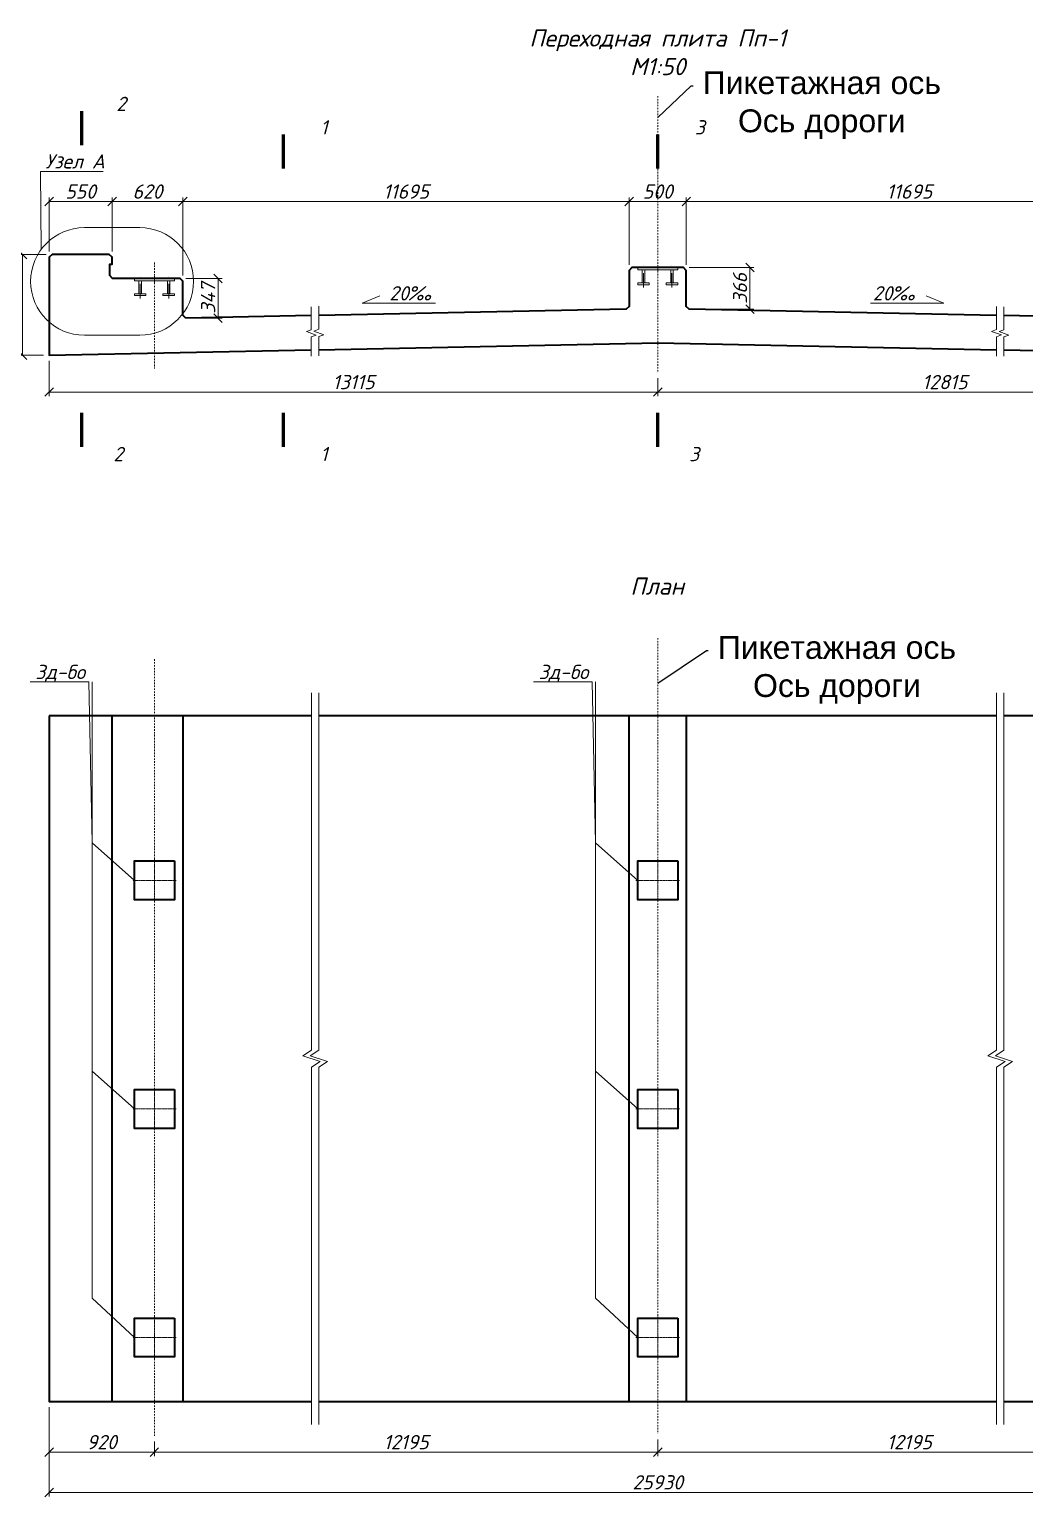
# Model space of a CAD drawing. Header units: millimetres. Extents: x -2273229 to 69798, y -750941 to 41219.
# Drawn here: x 31252 to 39958, y 16078 to 28916 of the extents above; entities that cross this region are included whole.
import ezdxf
from ezdxf import colors
from ezdxf.entities.mleader import LeaderData, LeaderLine
from ezdxf.enums import TextEntityAlignment as Align
from ezdxf.math import Vec2, Vec3

# ---------------------------------------------------------------- set-up
doc = ezdxf.new("R2010")
doc.units = ezdxf.units.MM
doc.set_wipeout_variables(frame=1)
doc.linetypes.add('DASHDOT', pattern=[25.4, 12.7, -6.35, 0, -6.35])
for name, color, linetype, lineweight in [('$Выноски', 5, 'Continuous', 13), ('$Оси', 1, 'DASHDOT', 13), ('$Размеры', 5, 'Continuous', 13), ('$Слои конструкции', 7, 'Continuous', 35), ('$Тонкие', 8, 'Continuous', 13)]:
    doc.layers.add(name, color=color, linetype=linetype, lineweight=lineweight)
doc.styles.add('@ТРАНСПРОЕКТ', font='isocpeur.ttf', dxfattribs={"oblique": 15})
doc.styles.get("Standard").update_dxf_attribs({"font": 'arial.ttf'})
doc.dimstyles.new('@TN  1-50', dxfattribs={"dimscale": 50, "dimtxt": 2.5, "dimasz": 1.5, "dimexe": 0.7, "dimexo": 1, "dimgap": 0.5, "dimtad": 1, "dimdec": 0, "dimzin": 0, "dimdsep": 46, "dimtxsty": '@ТРАНСПРОЕКТ', "dimblk": 'OBLIQUE', "dimcen": 0, "dimclrd": 5, "dimclre": 5, "dimclrt": 5, "dimaunit": 1, "dimadec": 3, "dimazin": 0, "dimtfac": 1, "dimtdec": 0, "dimtofl": 0, "dimtmove": 0, "dimatfit": 3, "dimfxl": 1, "dimtolj": 1, "dimtzin": 0, "dimlwd": 13, "dimlwe": 13, "dimarcsym": 0})

# ---------------------------------------------------------------- blocks, each defined once
blk = doc.blocks.new('_Oblique')
at = {"color": 0, "linetype": 'ByBlock', "lineweight": -2}
blk.add_line((-0.5, -0.5), (0.5, 0.5), dxfattribs=at)
blk = doc.blocks.new('*D102')
at = {"layer": '$Выноски', "color": 5, "linetype": 'Continuous', "lineweight": 13, "transparency": 16777216}
for p, q in [((31425, 16860), (31425, 16080)), ((41770, 16860), (41770, 16080)), ((31425, 16115), (41770, 16115))]:
    blk.add_line(p, q, dxfattribs=at)
at = {"layer": 'Defpoints', "color": 0, "transparency": 16777216}
for p in [(31425, 16910), (41770, 16910), (41770, 16115)]:
    blk.add_point(p, dxfattribs=at)
at = {"layer": '$Выноски', "color": 5, "lineweight": 13, "transparency": 16777216, "xscale": 75, "yscale": 75, "zscale": 75, "rotation": 180}
blk.add_blockref('_Oblique', (31425, 16115), dxfattribs=at)
at = {"layer": '$Выноски', "color": 5, "lineweight": 13, "transparency": 16777216, "xscale": 75, "yscale": 75, "zscale": 75}
blk.add_blockref('_Oblique', (41770, 16115), dxfattribs=at)
at = {"layer": '$Выноски', "color": 5, "transparency": 16777216, "insert": (36748, 16203), "char_height": 125, "attachment_point": 5, "style": '@ТРАНСПРОЕКТ'}
blk.add_mtext('\\A1;25930\\P', dxfattribs=at)
blk = doc.blocks.new('_NONE')
blk = doc.blocks.new('*D111')
at = {"layer": '$Размеры', "color": 5, "linetype": 'Continuous', "lineweight": 13, "transparency": 16777216}
for p, q in [((31425, 26972), (31425, 27445)), ((31425, 27410), (31975, 27410)), ((31975, 26972), (31975, 27445))]:
    blk.add_line(p, q, dxfattribs=at)
at = {"layer": 'Defpoints', "color": 0, "transparency": 16777216}
for p in [(31975, 27410), (31425, 26922), (31975, 26922)]:
    blk.add_point(p, dxfattribs=at)
at = {"layer": '$Размеры', "color": 5, "lineweight": 13, "transparency": 16777216, "xscale": 75, "yscale": 75, "zscale": 75, "rotation": 180}
blk.add_blockref('_Oblique', (31425, 27410), dxfattribs=at)
at = {"layer": '$Размеры', "color": 5, "lineweight": 13, "transparency": 16777216, "xscale": 75, "yscale": 75, "zscale": 75}
blk.add_blockref('_Oblique', (31975, 27410), dxfattribs=at)
at = {"layer": '$Размеры', "color": 5, "transparency": 16777216, "insert": (31700, 27497), "char_height": 125, "attachment_point": 5, "style": '@ТРАНСПРОЕКТ'}
blk.add_mtext('\\A1;550', dxfattribs=at)
blk = doc.blocks.new('*D112')
at = {"layer": '$Размеры', "color": 5, "linetype": 'Continuous', "lineweight": 13, "transparency": 16777216}
for p, q in [((31975, 26972), (31975, 27445)), ((31975, 27410), (32595, 27410)), ((32595, 26762), (32595, 27445))]:
    blk.add_line(p, q, dxfattribs=at)
at = {"layer": 'Defpoints', "color": 0, "transparency": 16777216}
for p in [(32595, 27410), (31975, 26922), (32595, 26712)]:
    blk.add_point(p, dxfattribs=at)
at = {"layer": '$Размеры', "color": 5, "lineweight": 13, "transparency": 16777216, "xscale": 75, "yscale": 75, "zscale": 75, "rotation": 180}
blk.add_blockref('_Oblique', (31975, 27410), dxfattribs=at)
at = {"layer": '$Размеры', "color": 5, "lineweight": 13, "transparency": 16777216, "xscale": 75, "yscale": 75, "zscale": 75}
blk.add_blockref('_Oblique', (32595, 27410), dxfattribs=at)
at = {"layer": '$Размеры', "color": 5, "transparency": 16777216, "insert": (32285, 27497), "char_height": 125, "attachment_point": 5, "style": '@ТРАНСПРОЕКТ'}
blk.add_mtext('\\A1;620', dxfattribs=at)
blk = doc.blocks.new('*D113')
at = {"layer": '$Размеры', "color": 5, "linetype": 'Continuous', "lineweight": 13, "transparency": 16777216}
for p, q in [((32595, 26762), (32595, 27445)), ((32595, 27410), (36498, 27410)), ((36498, 26857), (36498, 27445))]:
    blk.add_line(p, q, dxfattribs=at)
at = {"layer": 'Defpoints', "color": 0, "transparency": 16777216}
for p in [(36498, 27410), (32595, 26712), (36498, 26807)]:
    blk.add_point(p, dxfattribs=at)
at = {"layer": '$Размеры', "color": 5, "lineweight": 13, "transparency": 16777216, "xscale": 75, "yscale": 75, "zscale": 75, "rotation": 180}
blk.add_blockref('_Oblique', (32595, 27410), dxfattribs=at)
at = {"layer": '$Размеры', "color": 5, "lineweight": 13, "transparency": 16777216, "xscale": 75, "yscale": 75, "zscale": 75}
blk.add_blockref('_Oblique', (36498, 27410), dxfattribs=at)
at = {"layer": '$Размеры', "color": 5, "transparency": 16777216, "insert": (34547, 27497), "char_height": 125, "attachment_point": 5, "style": '@ТРАНСПРОЕКТ'}
blk.add_mtext('\\A1;11695', dxfattribs=at)
blk = doc.blocks.new('*D114')
at = {"layer": '$Размеры', "color": 5, "linetype": 'Continuous', "lineweight": 13, "transparency": 16777216}
for p, q in [((36498, 26857), (36498, 27445)), ((36498, 27410), (36998, 27410)), ((36998, 26857), (36998, 27445))]:
    blk.add_line(p, q, dxfattribs=at)
at = {"layer": 'Defpoints', "color": 0, "transparency": 16777216}
for p in [(36998, 27410), (36498, 26807), (36998, 26807)]:
    blk.add_point(p, dxfattribs=at)
at = {"layer": '$Размеры', "color": 5, "lineweight": 13, "transparency": 16777216, "xscale": 75, "yscale": 75, "zscale": 75, "rotation": 180}
blk.add_blockref('_Oblique', (36498, 27410), dxfattribs=at)
at = {"layer": '$Размеры', "color": 5, "lineweight": 13, "transparency": 16777216, "xscale": 75, "yscale": 75, "zscale": 75}
blk.add_blockref('_Oblique', (36998, 27410), dxfattribs=at)
at = {"layer": '$Размеры', "color": 5, "transparency": 16777216, "insert": (36748, 27497), "char_height": 125, "attachment_point": 5, "style": '@ТРАНСПРОЕКТ'}
blk.add_mtext('\\A1;500', dxfattribs=at)
blk = doc.blocks.new('*D115')
at = {"layer": '$Размеры', "color": 5, "linetype": 'Continuous', "lineweight": 13, "transparency": 16777216}
for p, q in [((36998, 26882), (36998, 27445)), ((36998, 27410), (40900, 27410)), ((40900, 26762), (40900, 27445))]:
    blk.add_line(p, q, dxfattribs=at)
at = {"layer": 'Defpoints', "color": 0, "transparency": 16777216}
for p in [(40900, 27410), (36998, 26832), (40900, 26712)]:
    blk.add_point(p, dxfattribs=at)
at = {"layer": '$Размеры', "color": 5, "lineweight": 13, "transparency": 16777216, "xscale": 75, "yscale": 75, "zscale": 75, "rotation": 180}
blk.add_blockref('_Oblique', (36998, 27410), dxfattribs=at)
at = {"layer": '$Размеры', "color": 5, "lineweight": 13, "transparency": 16777216, "xscale": 75, "yscale": 75, "zscale": 75}
blk.add_blockref('_Oblique', (40900, 27410), dxfattribs=at)
at = {"layer": '$Размеры', "color": 5, "transparency": 16777216, "insert": (38949, 27497), "char_height": 125, "attachment_point": 5, "style": '@ТРАНСПРОЕКТ'}
blk.add_mtext('\\A1;11695', dxfattribs=at)
blk = doc.blocks.new('*D118')
at = {"layer": '$Размеры', "color": 5, "linetype": 'Continuous', "lineweight": 13, "transparency": 16777216}
for p, q in [((31425, 26016), (31425, 25708)), ((36748, 25865), (36748, 25708)), ((31425, 25743), (36748, 25743))]:
    blk.add_line(p, q, dxfattribs=at)
at = {"layer": 'Defpoints', "color": 0, "transparency": 16777216}
for p in [(31425, 26066), (36748, 25915), (36748, 25743)]:
    blk.add_point(p, dxfattribs=at)
at = {"layer": '$Размеры', "color": 5, "lineweight": 13, "transparency": 16777216, "xscale": 75, "yscale": 75, "zscale": 75, "rotation": 180}
blk.add_blockref('_Oblique', (31425, 25743), dxfattribs=at)
at = {"layer": '$Размеры', "color": 5, "lineweight": 13, "transparency": 16777216, "xscale": 75, "yscale": 75, "zscale": 75}
blk.add_blockref('_Oblique', (36748, 25743), dxfattribs=at)
at = {"layer": '$Размеры', "color": 5, "transparency": 16777216, "insert": (34087, 25830), "char_height": 125, "attachment_point": 5, "style": '@ТРАНСПРОЕКТ'}
blk.add_mtext('\\A1;13115', dxfattribs=at)
blk = doc.blocks.new('*D119')
at = {"layer": '$Размеры', "color": 5, "linetype": 'Continuous', "lineweight": 13, "transparency": 16777216}
for p, q in [((41770, 26022), (41770, 25708)), ((36748, 25865), (36748, 25708)), ((41770, 25743), (36748, 25743))]:
    blk.add_line(p, q, dxfattribs=at)
at = {"layer": 'Defpoints', "color": 0, "transparency": 16777216}
for p in [(41770, 26072), (36748, 25915), (36748, 25743)]:
    blk.add_point(p, dxfattribs=at)
at = {"layer": '$Размеры', "color": 5, "lineweight": 13, "transparency": 16777216, "xscale": 75, "yscale": 75, "zscale": 75, "rotation": 180}
blk.add_blockref('_Oblique', (36748, 25743), dxfattribs=at)
at = {"layer": '$Размеры', "color": 5, "lineweight": 13, "transparency": 16777216, "xscale": 75, "yscale": 75, "zscale": 75}
blk.add_blockref('_Oblique', (41770, 25743), dxfattribs=at)
at = {"layer": '$Размеры', "color": 5, "transparency": 16777216, "insert": (39259, 25830), "char_height": 125, "attachment_point": 5, "style": '@ТРАНСПРОЕКТ'}
blk.add_mtext('\\A1;12815', dxfattribs=at)
blk = doc.blocks.new('*D120')
at = {"layer": '$Размеры', "color": 5, "linetype": 'Continuous', "lineweight": 13, "transparency": 16777216}
for p, q in [((32620, 26737), (32937, 26737)), ((32902, 26390), (32902, 26737)), ((32670, 26390), (32937, 26390))]:
    blk.add_line(p, q, dxfattribs=at)
at = {"layer": 'Defpoints', "color": 0, "transparency": 16777216}
for p in [(32570, 26737), (32902, 26737), (32620, 26390)]:
    blk.add_point(p, dxfattribs=at)
at = {"layer": '$Размеры', "color": 5, "lineweight": 13, "transparency": 16777216, "xscale": 75, "yscale": 75, "zscale": 75}
for p, rotation in [((32902, 26737), 90), ((32902, 26390), 270)]:
    blk.add_blockref('_Oblique', p, dxfattribs=dict(at, rotation=rotation))
at = {"layer": '$Размеры', "color": 5, "transparency": 16777216, "insert": (32815, 26563), "char_height": 125, "attachment_point": 5, "rotation": 90, "style": '@ТРАНСПРОЕКТ'}
blk.add_mtext('\\A1;347', dxfattribs=at)
blk = doc.blocks.new('*D121')
at = {"layer": '$Размеры', "color": 5, "linetype": 'Continuous', "lineweight": 13, "transparency": 16777216}
for p, q in [((37023, 26832), (37590, 26832)), ((37555, 26467), (37555, 26832)), ((37073, 26467), (37590, 26467))]:
    blk.add_line(p, q, dxfattribs=at)
at = {"layer": 'Defpoints', "color": 0, "transparency": 16777216}
for p in [(36973, 26832), (37555, 26832), (37023, 26467)]:
    blk.add_point(p, dxfattribs=at)
at = {"layer": '$Размеры', "color": 5, "lineweight": 13, "transparency": 16777216, "xscale": 75, "yscale": 75, "zscale": 75}
for p, rotation in [((37555, 26832), 90), ((37555, 26467), 270)]:
    blk.add_blockref('_Oblique', p, dxfattribs=dict(at, rotation=rotation))
at = {"layer": '$Размеры', "color": 5, "transparency": 16777216, "insert": (37468, 26649), "char_height": 125, "attachment_point": 5, "rotation": 90, "style": '@ТРАНСПРОЕКТ'}
blk.add_mtext('\\A1;366', dxfattribs=at)
blk = doc.blocks.new('*D136')
at = {"layer": '$Размеры', "color": 5, "linetype": 'Continuous', "lineweight": 13, "transparency": 16777216}
for p, q in [((31400, 26947), (31157, 26947)), ((31192, 26066), (31192, 26947)), ((31375, 26066), (31157, 26066))]:
    blk.add_line(p, q, dxfattribs=at)
at = {"layer": 'Defpoints', "color": 0, "transparency": 16777216}
for p in [(31192, 26947), (31450, 26947), (31425, 26066)]:
    blk.add_point(p, dxfattribs=at)
at = {"layer": '$Размеры', "color": 5, "lineweight": 13, "transparency": 16777216, "xscale": 75, "yscale": 75, "zscale": 75}
for p, rotation in [((31192, 26947), 90), ((31192, 26066), 270)]:
    blk.add_blockref('_Oblique', p, dxfattribs=dict(at, rotation=rotation))
at = {"layer": '$Размеры', "color": 5, "transparency": 16777216, "insert": (31104, 26506), "char_height": 125, "attachment_point": 5, "rotation": 90, "style": '@ТРАНСПРОЕКТ'}
blk.add_mtext('\\A1;881', dxfattribs=at)
blk = doc.blocks.new('*D137')
at = {"layer": '$Выноски', "color": 5, "linetype": 'Continuous', "lineweight": 13, "transparency": 16777216}
for p, q in [((31425, 16860), (31425, 16432)), ((31425, 16467), (32345, 16467)), ((32345, 16559), (32345, 16432))]:
    blk.add_line(p, q, dxfattribs=at)
at = {"layer": 'Defpoints', "color": 0, "transparency": 16777216}
for p in [(31425, 16910), (32345, 16609), (32345, 16467)]:
    blk.add_point(p, dxfattribs=at)
at = {"layer": '$Выноски', "color": 5, "lineweight": 13, "transparency": 16777216, "xscale": 75, "yscale": 75, "zscale": 75, "rotation": 180}
blk.add_blockref('_Oblique', (31425, 16467), dxfattribs=at)
at = {"layer": '$Выноски', "color": 5, "lineweight": 13, "transparency": 16777216, "xscale": 75, "yscale": 75, "zscale": 75}
blk.add_blockref('_Oblique', (32345, 16467), dxfattribs=at)
at = {"layer": '$Выноски', "color": 5, "transparency": 16777216, "insert": (31885, 16555), "char_height": 125, "attachment_point": 5, "style": '@ТРАНСПРОЕКТ'}
blk.add_mtext('\\A1;920', dxfattribs=at)
blk = doc.blocks.new('*D138')
at = {"layer": '$Выноски', "color": 5, "linetype": 'Continuous', "lineweight": 13, "transparency": 16777216}
for p, q in [((36748, 16578), (36748, 16432)), ((32345, 16559), (32345, 16432)), ((32345, 16467), (36748, 16467))]:
    blk.add_line(p, q, dxfattribs=at)
at = {"layer": 'Defpoints', "color": 0, "transparency": 16777216}
for p in [(32345, 16609), (36748, 16628), (36748, 16467)]:
    blk.add_point(p, dxfattribs=at)
at = {"layer": '$Выноски', "color": 5, "lineweight": 13, "transparency": 16777216, "xscale": 75, "yscale": 75, "zscale": 75, "rotation": 180}
blk.add_blockref('_Oblique', (32345, 16467), dxfattribs=at)
at = {"layer": '$Выноски', "color": 5, "lineweight": 13, "transparency": 16777216, "xscale": 75, "yscale": 75, "zscale": 75}
blk.add_blockref('_Oblique', (36748, 16467), dxfattribs=at)
at = {"layer": '$Выноски', "color": 5, "transparency": 16777216, "insert": (34547, 16555), "char_height": 125, "attachment_point": 5, "style": '@ТРАНСПРОЕКТ'}
blk.add_mtext('\\A1;12195', dxfattribs=at)
blk = doc.blocks.new('*D140')
at = {"layer": '$Выноски', "color": 5, "linetype": 'Continuous', "lineweight": 13, "transparency": 16777216}
for p, q in [((36748, 16578), (36748, 16432)), ((41150, 16467), (36748, 16467)), ((41150, 16559), (41150, 16432))]:
    blk.add_line(p, q, dxfattribs=at)
at = {"layer": 'Defpoints', "color": 0, "transparency": 16777216}
for p in [(36748, 16628), (41150, 16609), (36748, 16467)]:
    blk.add_point(p, dxfattribs=at)
at = {"layer": '$Выноски', "color": 5, "lineweight": 13, "transparency": 16777216, "xscale": 75, "yscale": 75, "zscale": 75, "rotation": 180}
blk.add_blockref('_Oblique', (36748, 16467), dxfattribs=at)
at = {"layer": '$Выноски', "color": 5, "lineweight": 13, "transparency": 16777216, "xscale": 75, "yscale": 75, "zscale": 75}
blk.add_blockref('_Oblique', (41150, 16467), dxfattribs=at)
at = {"layer": '$Выноски', "color": 5, "transparency": 16777216, "insert": (38949, 16555), "char_height": 125, "attachment_point": 5, "style": '@ТРАНСПРОЕКТ'}
blk.add_mtext('\\A1;12195', dxfattribs=at)
blk = doc.blocks.new('A$C57DF1AEC')
blk.add_wipeout([(-175, 170), (175, 170), (175, -170), (-175, -170)]).dxf.layer = '$Тонкие'
at = {"layer": '$Оси', "ltscale": 0.2}
for points in [[(0, -185), (0, 185)], [(-190, 0), (190, 0)]]:
    blk.add_lwpolyline(points, dxfattribs=at)
at = {"layer": '$Слои конструкции'}
blk.add_lwpolyline([(175, 170), (175, -170), (-175, -170), (-175, 170)], close=True, dxfattribs=at)
blk = doc.blocks.new('ыанртокефтымявпа')
at = {"layer": '$Оси', "ltscale": 10}
for points in [[(-125, -175), (-125, 25)], [(0, 20), (0, -40)], [(125, -175), (125, 25)]]:
    blk.add_lwpolyline(points, dxfattribs=at)
at = {"layer": '$Тонкие', "ltscale": 0.25}
for points in [[(-175, 0), (175, 0), (175, -20), (-175, -20)], [(-136, -134), (-136, -20), (-114, -20), (-114, -134)], [(136, -134), (136, -20), (114, -20), (114, -134)], [(-175, -134), (-75, -134), (-75, -150), (-175, -150)], [(75, -134), (175, -134), (175, -150), (75, -150)]]:
    blk.add_lwpolyline(points, close=True, dxfattribs=at)

msp = doc.modelspace()

# ---------------------------------------------------------------- linework, layer by layer
at = {"layer": '$Выноски'}
for points in [[(31709.9, 27901.5, 30, 30, 0), (31709.9, 28201.5, 30, 30, 0), (31709.9, 28101.5, 0, 40, 0), (31909.9, 28101.5, 0, 0, 0), (32159.9, 28101.5, 0, 0, 0)], [(33472.4, 27696.4, 30, 30, 0), (33472.4, 27996.4, 30, 30, 0), (33472.4, 27896.4, 0, 40, 0), (33672.4, 27896.4, 0, 0, 0), (33922.4, 27896.4, 0, 0, 0)], [(36747.9, 27696.4, 30, 30, 0), (36747.9, 27996.4, 30, 30, 0), (36747.9, 27896.4, 0, 40, 0), (36947.9, 27896.4, 0, 0, 0), (37197.9, 27896.4, 0, 0, 0)], [(31709.9, 25562.5, 30, 30, 0), (31709.9, 25262.5, 30, 30, 0), (31709.9, 25362.5, 0, 40, 0), (31909.9, 25362.5, 0, 0, 0), (32159.9, 25362.5, 0, 0, 0)], [(33472.4, 25562.5, 30, 30, 0), (33472.4, 25262.5, 30, 30, 0), (33472.4, 25362.5, 0, 40, 0), (33672.4, 25362.5, 0, 0, 0), (33922.4, 25362.5, 0, 0, 0)], [(36747.9, 25562.5, 30, 30, 0), (36747.9, 25262.5, 30, 30, 0), (36747.9, 25362.5, 0, 40, 0), (36947.9, 25362.5, 0, 0, 0), (37197.9, 25362.5, 0, 0, 0)]]:
    msp.add_lwpolyline(points, format="xyseb", dxfattribs=at)
at = {"layer": '$Оси'}
for p, q in [((36747.9, 28331.9), (36747.9, 25914.8)), ((32345.4, 26876.4), (32345.4, 25948.3))]:
    msp.add_line(p, q, dxfattribs=at)
for points in [[(36747.9, 23589.5), (36747.9, 16627.6)], [(32345.4, 16608.7), (32345.4, 23409.8)]]:
    msp.add_lwpolyline(points, dxfattribs=at)
at = {"layer": '$Размеры', "ltscale": 50}
msp.add_lwpolyline([(32217.2, 26239.8), (31733.5, 26239.8, -1), (31733.5, 27181.6), (32217.2, 27181.6, -1)], format="xyb", close=True, dxfattribs=at)
at = {"layer": '$Слои конструкции'}
for points in [[(32619.9, 26389.6), (32595.4, 26414.1), (32595.4, 26711.9), (32570.4, 26736.9), (31980.4, 26736.9), (31955.4, 26761.9), (31955.4, 26862), (31975.4, 26862), (31975.4, 26921.8), (31950.4, 26946.8), (31450.4, 26946.8), (31425.4, 26921.8), (31425.4, 26065.7), (33717.9, 26111.5)], [(39776.2, 26111.5), (41770.3, 26071.7), (41770.3, 26921.1), (41745.3, 26946.8), (41545.3, 26946.8), (41520.3, 26921.8), (41520.3, 26862), (41540.3, 26862), (41540.3, 26761.9), (41515.3, 26736.9), (40925.3, 26736.9), (40900.3, 26711.9), (40900.3, 26414.6), (40875.3, 26389.6), (39776.2, 26411.6)], [(39711.4, 26412.9), (37022.9, 26466.7), (36997.9, 26491.7), (36997.9, 26807.2), (36972.9, 26832.2), (36522.9, 26832.2), (36497.9, 26807.2), (36497.9, 26491.7), (36472.9, 26466.7), (33784.3, 26412.9)], [(33717.9, 26411.6), (32619.9, 26389.6)], [(33784.3, 26112.8), (36747.9, 26172.1), (39711.4, 26112.8)], [(31425.4, 22909.8), (31425.4, 16909.8), (33719.5, 16909.8)], [(33719.5, 22909.8), (31425.4, 22909.8)], [(31975.4, 16909.8), (31975.4, 22909.8)], [(32595.4, 22909.8), (32595.4, 16909.8)], [(39711.4, 22909.8), (33784.3, 22909.8)], [(36497.9, 16909.8), (36497.9, 22909.8)], [(36997.9, 22909.8), (36997.9, 16909.8)], [(39776.2, 16909.8), (41770.3, 16909.8), (41770.3, 22909.8), (39776.2, 22909.8)], [(33784.3, 16909.8), (39711.4, 16909.8)]]:
    msp.add_lwpolyline(points, dxfattribs=at)
at = {"layer": '$Тонкие', "linetype": 'Continuous'}
for points in [[(33717.9, 26489.2), (33717.9, 26287.5), (33675, 26271.9), (33760.9, 26240.7), (33717.9, 26225), (33717.9, 26055.6)], [(33717.9, 26489.2), (33717.9, 26287.5), (33675, 26271.9), (33760.9, 26240.6), (33717.9, 26225), (33717.9, 26055.6)], [(33784.3, 26493.2), (33784.3, 26291.5), (33741.4, 26275.9), (33827.3, 26244.7), (33784.3, 26229), (33784.3, 26059.6)], [(39711.4, 26490.7), (39711.4, 26289.1), (39668.4, 26273.4), (39754.3, 26242.2), (39711.4, 26226.6), (39711.4, 26057.1)], [(39776.2, 26489.2), (39776.2, 26287.5), (39733.3, 26271.9), (39819.2, 26240.6), (39776.2, 26225), (39776.2, 26055.6)]]:
    msp.add_lwpolyline(points, dxfattribs=at)
at = {"layer": '$Тонкие'}
for points in [[(33719.5, 16709.8), (33719.5, 19834.8), (33794.5, 19884.8), (33644.5, 19934.8), (33719.5, 19984.8), (33719.5, 23109.8)], [(33784.3, 16709.8), (33784.3, 19834.8), (33859.3, 19884.8), (33709.3, 19934.8), (33784.3, 19984.8), (33784.3, 23109.8)], [(39711.4, 16709.8), (39711.4, 19834.8), (39786.4, 19884.8), (39636.4, 19934.8), (39711.4, 19984.8), (39711.4, 23109.8)], [(39776.2, 16709.8), (39776.2, 19834.8), (39851.2, 19884.8), (39701.2, 19934.8), (39776.2, 19984.8), (39776.2, 23109.8)]]:
    msp.add_lwpolyline(points, dxfattribs=at)

# ---------------------------------------------------------------- block references
for p in [(36747.9, 26832.2), (32345.4, 26736.9)]:
    msp.add_blockref('ыанртокефтымявпа', p)

# ---------------------------------------------------------------- texts
at = {"layer": '$Выноски', "style": '@ТРАНСПРОЕКТ', "oblique": 15}
for s, p in [('2', (32097.4, 28201.5)), ('1', (33859.9, 27996.4)), ('3', (37160.4, 27996.4))]:
    msp.add_text(s, height=125, dxfattribs=at).set_placement(p, align=Align.RIGHT)
for s, p in [('2', (32072.4, 25262.5)), ('1', (33859.9, 25262.5)), ('3', (37110.4, 25262.5))]:
    msp.add_text(s, height=125, dxfattribs=at).set_placement(p, align=Align.TOP_RIGHT)
at = {"layer": '$Выноски', "char_height": 150, "attachment_point": 5, "style": '@ТРАНСПРОЕКТ'}
for s, insert in [('Переходная плита Пп-1\\PМ1:50', (36747.9, 28715.2)), ('План', (36742.7, 24044.2))]:
    msp.add_mtext_dynamic_manual_height_columns(s, width=3776.125, gutter_width=12.5, heights=[0], dxfattribs=dict(at, insert=insert))

# ---------------------------------------------------------------- dimensions: what is measured, and where the dimension line sits
at = {"layer": '$Выноски'}
dim = msp.add_linear_dim(base=(41770.3, 16115.3), p1=(31425.4, 16909.8), p2=(41770.3, 16909.8), text='25930\\P', dimstyle='@TN  1-50', dxfattribs=at)
dim.commit()
dim.dimension.update_dxf_attribs({"geometry": '*D102', "text_midpoint": (36747.9, 16115.3), "dimtype": 160})
dim = msp.add_linear_dim(base=(32345.4, 16467.1), p1=(31425.4, 16909.8), p2=(32345.4, 16608.7), dimstyle='@TN  1-50', dxfattribs=at)
dim.commit()
dim.dimension.update_dxf_attribs({"geometry": '*D137', "text_midpoint": (31885.4, 16554.6)})
for p1, picture, middle in [((32345.4, 16608.7), '*D138', (34546.6, 16554.6)), ((41150.3, 16608.7), '*D140', (38949.1, 16554.6))]:
    dim = msp.add_linear_dim(base=(36747.9, 16467.1), p1=p1, p2=(36747.9, 16627.6), text='12195', dimstyle='@TN  1-50', dxfattribs=at)
    dim.commit()
    dim.dimension.update_dxf_attribs({"geometry": picture, "text_midpoint": middle})
at = {"layer": '$Размеры'}
for base, p1, p2, picture, middle in [((31975.4, 27409.9), (31425.4, 26921.8), (31975.4, 26921.8), '*D111', (31700.4, 27497.4)), ((32595.4, 27409.9), (31975.4, 26921.8), (32595.4, 26711.9), '*D112', (32285.4, 27497.4)), ((36997.9, 27409.9), (36497.9, 26807.2), (36997.9, 26807.2), '*D114', (36747.9, 27497.4))]:
    dim = msp.add_linear_dim(base=base, p1=p1, p2=p2, dimstyle='@TN  1-50', dxfattribs=at)
    dim.commit()
    dim.dimension.update_dxf_attribs({"geometry": picture, "text_midpoint": middle})
for base, p1, p2, text, picture, middle in [((36497.9, 27409.9), (32595.4, 26711.9), (36497.9, 26807.2), '11695', '*D113', (34546.6, 27409.9)), ((40900.3, 27409.9), (36997.9, 26832.2), (40900.3, 26711.9), '11695', '*D115', (38949.1, 27409.9)), ((36747.9, 25742.5), (31425.4, 26065.7), (36747.9, 25914.8), '13115', '*D118', (34086.6, 25742.5)), ((36747.9, 25742.5), (41770.3, 26071.7), (36747.9, 25914.8), '12815', '*D119', (39259.1, 25742.5))]:
    dim = msp.add_linear_dim(base=base, p1=p1, p2=p2, text=text, dimstyle='@TN  1-50', dxfattribs=at)
    dim.commit()
    dim.dimension.update_dxf_attribs({"geometry": picture, "text_midpoint": middle, "dimtype": 160})
for base, p1, p2, picture, middle in [((31191.9, 26946.8), (31425.4, 26065.7), (31450.4, 26946.8), '*D136', (31104.4, 26506.2)), ((37555.4974, 26832.2494), (37022.8515, 26466.6774), (36972.8515, 26832.2494), '*D121', (37467.9974, 26649.4634)), ((32902.3, 26736.9), (32619.9, 26389.6), (32570.4, 26736.9), '*D120', (32814.8, 26563.3))]:
    dim = msp.add_linear_dim(base=base, p1=p1, p2=p2, angle=90, dimstyle='@TN  1-50', dxfattribs=at)
    dim.commit()
    dim.dimension.update_dxf_attribs({"geometry": picture, "text_midpoint": middle})

# ---------------------------------------------------------------- leaders
at = {"layer": '$Выноски'}
ml = msp.add_multileader_mtext('Standard', dxfattribs=at)
ml.set_content('Пикетажная ось\\PОсь дороги', color=256)
ml.set_leader_properties(linetype='ByLayer')
ml.set_arrow_properties(name='NONE')
ml.build(insert=Vec2(0, 0))
ml.multileader.update_dxf_attribs({"dogleg_length": 0.293, "arrow_head_size": 100, "scale": 50})
ctx = ml.context
ctx.base_point, ctx.scale, ctx.char_height, ctx.arrow_head_size, ctx.landing_gap_size, ctx.plane_origin = Vec3(37056.6, 28421.7), 50, 200, 100, 100, Vec3(36747.9, 27441.6)
ctx.text_align_type = 1
notes = []
notes.append((ctx, [(0, (1, 1, 0), (37042, 28421.7), (1, 0), 14.7, [(0, [(36747.9, 28144.1)], 0, [])])]))
ctx.mtext.insert, ctx.mtext.rotation, ctx.mtext.alignment, ctx.mtext.flow_direction = Vec3(38183.4, 28549.5), 6.2831853, 2, 5
ml = msp.add_multileader_mtext('Standard', dxfattribs=at)
ml.set_content('Узел А', color=256, style='@ТРАНСПРОЕКТ')
ml.set_leader_properties(color=256, linetype='ByLayer', lineweight=13)
ml.set_arrow_properties(name='NONE')
ml.build(insert=Vec2(0, 0))
ml.multileader.update_dxf_attribs({"text_left_attachment_type": 6, "text_right_attachment_type": 6, "dogleg_length": 0.293, "arrow_head_size": 100, "scale": 50})
ctx = ml.context
ctx.base_point, ctx.scale, ctx.char_height, ctx.arrow_head_size, ctx.landing_gap_size, ctx.plane_origin = Vec3(31363, 27673.4), 50, 125, 100, 6.25, Vec3(31348.2, 26294.4)
ctx.left_attachment, ctx.right_attachment, ctx.text_align_type = 6, 6, 1
notes.append((ctx, [(0, (1, 1, 0), (31348.3, 27673.4), (1, 0), 14.7, [(0, [(31354.5, 26990.3)], 0, [])])]))
ctx.mtext.insert, ctx.mtext.rotation, ctx.mtext.alignment, ctx.mtext.flow_direction = Vec3(31651.6, 27823.4), 6.2831853, 2, 5
ml = msp.add_multileader_mtext('Standard', dxfattribs=at)
ml.set_content('20‰', color=256, style='@ТРАНСПРОЕКТ')
ml.set_leader_properties(color=256, linetype='ByLayer', lineweight=13)
ml.set_arrow_properties(name='NONE')
ml.build(insert=Vec2(0, 0))
ml.multileader.update_dxf_attribs({"text_left_attachment_type": 6, "text_right_attachment_type": 6, "dogleg_length": 1.31, "arrow_head_size": 50, "scale": 50})
ctx = ml.context
ctx.base_point, ctx.scale, ctx.char_height, ctx.arrow_head_size, ctx.landing_gap_size, ctx.plane_origin = Vec3(34435.7, 26519.3), 50, 125, 50, 6.25, Vec3(37493.6, 25870.2)
ctx.left_attachment, ctx.right_attachment, ctx.text_align_type = 6, 6, 1
notes.append((ctx, [(0, (1, 1, 0), (34163.1, 26519.3), (1, 0), 272.7, [(0, [(34318, 26583.9)], 0, [])])]))
ctx.mtext.insert, ctx.mtext.alignment, ctx.mtext.flow_direction = Vec3(34592, 26669.3), 2, 5
ml = msp.add_multileader_mtext('Standard', dxfattribs=at)
ml.set_content('20‰', color=256, style='@ТРАНСПРОЕКТ')
ml.set_leader_properties(color=256, linetype='ByLayer', lineweight=13)
ml.set_arrow_properties(name='NONE')
ml.build(insert=Vec2(0, 0))
ml.multileader.update_dxf_attribs({"text_left_attachment_type": 6, "text_right_attachment_type": 6, "dogleg_length": 1.31, "arrow_head_size": 50, "scale": 50})
ctx = ml.context
ctx.base_point, ctx.scale, ctx.char_height, ctx.arrow_head_size, ctx.landing_gap_size, ctx.plane_origin = Vec3(38645, 26519.3), 50, 125, 50, 6.25, Vec3(35920.6, 25870.2)
ctx.left_attachment, ctx.right_attachment, ctx.text_align_type = 6, 6, 1
notes.append((ctx, [(0, (1, 1, 0), (39251.1, 26519.3), (-1, 0), 272.7, [(0, [(39096.2, 26583.9)], 0, [])])]))
ctx.mtext.insert, ctx.mtext.alignment, ctx.mtext.flow_direction = Vec3(38822.2, 26669.3), 2, 5
ml = msp.add_multileader_mtext('Standard', dxfattribs=at)
ml.set_content('Пикетажная ось\\PОсь дороги', color=256)
ml.set_leader_properties(linetype='ByLayer')
ml.set_arrow_properties(name='NONE')
ml.build(insert=Vec2(0, 0))
ml.multileader.update_dxf_attribs({"dogleg_length": 0.293, "arrow_head_size": 100, "scale": 50})
ctx = ml.context
ctx.base_point, ctx.scale, ctx.char_height, ctx.arrow_head_size, ctx.landing_gap_size, ctx.plane_origin = Vec3(37188.9, 23480.5), 50, 200, 100, 100, Vec3(36747.9, 22493.9)
ctx.text_align_type = 1
notes.append((ctx, [(0, (1, 1, 0), (37174.3, 23480.5), (1, 0), 14.7, [(0, [(36747.9, 23196.4)], 0, [])])]))
ctx.mtext.insert, ctx.mtext.rotation, ctx.mtext.alignment, ctx.mtext.flow_direction = Vec3(38315.7, 23608.2), 6.2831853, 2, 5
ml = msp.add_multileader_mtext('Standard', dxfattribs=at)
ml.set_content('Зд-бо', color=256, style='@ТРАНСПРОЕКТ')
ml.set_leader_properties(color=256, linetype='ByLayer', lineweight=13)
ml.set_arrow_properties(name='NONE')
ml.build(insert=Vec2(0, 0))
ml.multileader.update_dxf_attribs({"text_left_attachment_type": 6, "text_right_attachment_type": 6, "dogleg_length": 3.51, "arrow_head_size": 100, "scale": 50})
ctx = ml.context
ctx.base_point, ctx.scale, ctx.char_height, ctx.arrow_head_size, ctx.landing_gap_size, ctx.plane_origin = Vec3(31241.5, 23206.2), 50, 125, 100, 6.25, Vec3(26053.3, 19280.2)
ctx.left_attachment, ctx.right_attachment, ctx.text_align_type = 6, 6, 1
notes.append((ctx, [(1, (1, 1, 0), (31773.3, 23206.2), (-1, 0), 30.3, [(0, [(31802.2, 21799.5)], 0, []), (1, [(31802.2, 21799.5)], 0, [])])]))
ctx.mtext.insert, ctx.mtext.alignment, ctx.mtext.flow_direction = Vec3(31521.2, 23356.2), 2, 5
ml = msp.add_multileader_mtext('Standard', dxfattribs=at)
ml.set_content('Зд-бо', color=256, style='@ТРАНСПРОЕКТ')
ml.set_leader_properties(color=256, linetype='ByLayer', lineweight=13)
ml.set_arrow_properties(name='NONE')
ml.build(insert=Vec2(0, 0))
ml.multileader.update_dxf_attribs({"text_left_attachment_type": 6, "text_right_attachment_type": 6, "dogleg_length": 3.51, "arrow_head_size": 100, "scale": 50})
ctx = ml.context
ctx.base_point, ctx.scale, ctx.char_height, ctx.arrow_head_size, ctx.landing_gap_size, ctx.plane_origin = Vec3(35644, 23206.2), 50, 125, 100, 6.25, Vec3(30455.8, 19280.2)
ctx.left_attachment, ctx.right_attachment, ctx.text_align_type = 6, 6, 1
notes.append((ctx, [(1, (1, 1, 0), (36175.8, 23206.2), (-1, 0), 30.3, [(0, [(36204.7, 21799.5)], 0, []), (1, [(36204.7, 21799.5)], 0, [])])]))
ctx.mtext.insert, ctx.mtext.alignment, ctx.mtext.flow_direction = Vec3(35923.7, 23356.2), 2, 5
for ctx, leaders in notes:
    for number, flags, end, landing, length, lines in leaders:
        leader = LeaderData()
        leader.index, (leader.has_last_leader_line, leader.has_dogleg_vector, leader.attachment_direction) = number, flags
        leader.last_leader_point, leader.dogleg_vector, leader.dogleg_length = Vec3(end), Vec3(landing), length
        for number, points, colour, breaks in lines:
            line = LeaderLine()
            line.index, line.vertices, line.color, line.breaks = number, Vec3.list(points), colors.encode_raw_color(colour), breaks
            leader.lines.append(line)
        ctx.leaders.append(leader)

# ---------------------------------------------------------------- next in the draw order: block references
at = {"layer": '$Слои конструкции'}
for p in [(32345.4, 21469.8), (36747.9, 21469.8), (32345.4, 19469.8), (36747.9, 19469.8), (32345.4, 17469.8), (36747.9, 17469.8)]:
    msp.add_blockref('A$C57DF1AEC', p, dxfattribs=at)

# ---------------------------------------------------------------- next in the draw order: linework, layer by layer
at = {"layer": '$Выноски'}
for points in [[(32170.4, 19469.8), (31802.2, 19799.5), (31802.2, 23206.2)], [(36572.9, 19469.8), (36204.7, 19799.5), (36204.7, 23206.2)], [(32170.4, 17469.8), (31802.2, 17813.6), (31802.2, 19799.5)], [(36572.9, 17469.8), (36204.7, 17813.6), (36204.7, 19799.5)]]:
    msp.add_lwpolyline(points, dxfattribs=at)
at = {"layer": '$Размеры'}
for points in [[(31802.2, 21799.5), (32170.4, 21469.8)], [(36204.7, 21799.5), (36572.9, 21469.8)]]:
    msp.add_lwpolyline(points, dxfattribs=at)

doc.saveas('drawing.dxf')
